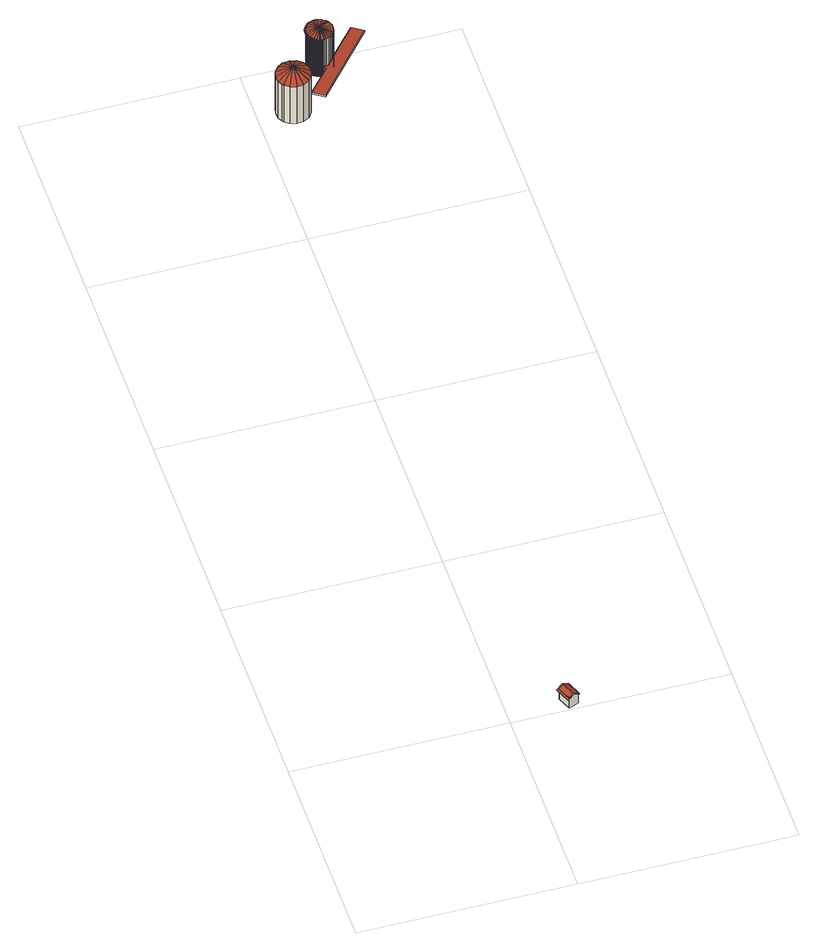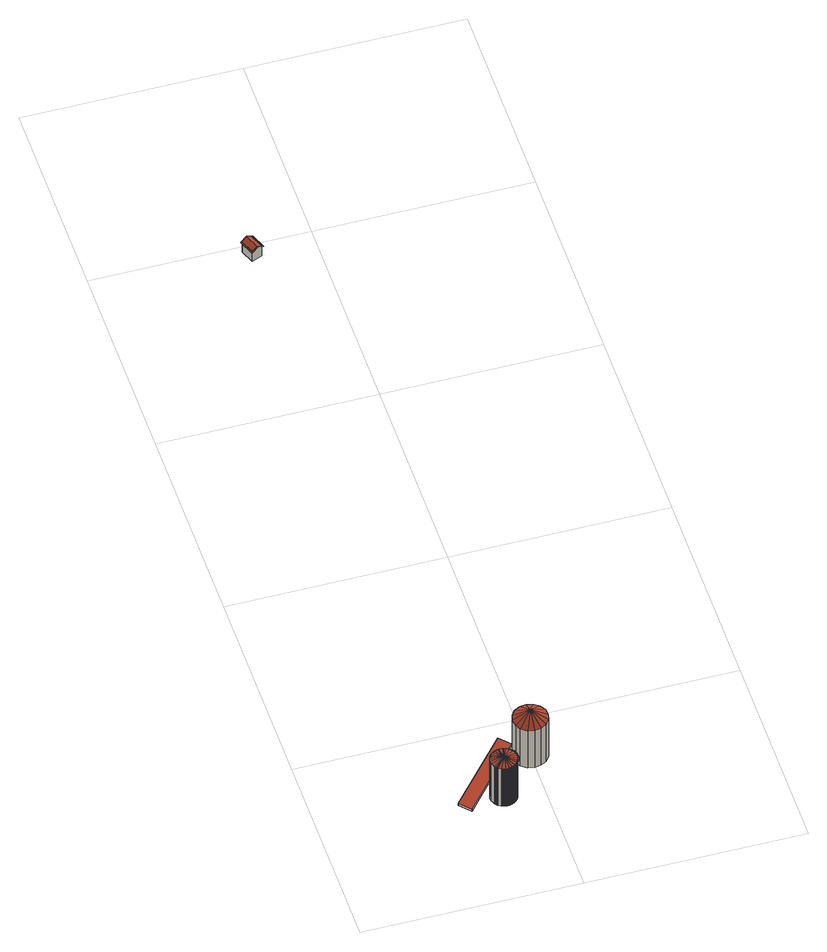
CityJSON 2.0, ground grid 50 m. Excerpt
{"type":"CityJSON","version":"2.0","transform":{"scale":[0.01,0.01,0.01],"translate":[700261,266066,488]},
"CityObjects":{
"building1":{"type":"Building","geometry":[{"type":"MultiSurface","lod":"3","boundaries":[[[0,1,2,3,4,5,6]],[[7,8,6,5,9,10,11]],[[12,0,6,8,13,14]],[[2,0,12,15]],[[16,11,5,2,15,17]],[[8,11,16,13]],[[13,16,17,15,12,14]],[[18,19,20,5,4,3,2,1,0,6,21]],[[9,5,20,22,23,21,6,8,7,11,10]]],"semantics":{"surfaces":[{"type":"RoofSurface","Flaeche":5.5,"Neigung":30.38,"Ausrichtung":69.26},{"type":"RoofSurface","Flaeche":4.68,"Neigung":30.42,"Ausrichtung":-110.74},{"type":"WallSurface"},{"type":"GroundSurface"},{"type":"RoofSurface","Flaeche":1.93,"Neigung":30.38,"Ausrichtung":69.26},{"type":"RoofSurface","Flaeche":2.74,"Neigung":30.42,"Ausrichtung":-110.74}],"values":[0,1,2,2,2,2,3,4,5]}}]},
"building2":{"type":"Building","children":["building2-1"],"geometry":[{"type":"Solid","lod":"3","boundaries":[[[[24,25,26,27,28,29,30,31,32,33,34,35]],[[36,37,28,27]],[[37,38,29,28]],[[38,39,30,29]],[[39,40,31,30]],[[40,41,32,31]],[[41,42,33,32]],[[42,43,34,33]],[[43,44,35,34]],[[45,36,27,26]],[[44,46,47,45,26,25,24,35]],[[42,41,40,39,38,37,36,45,47,46,44,43]]]],"semantics":{"surfaces":[{"type":"RoofSurface","Flaeche":70.11,"Neigung":7.84,"Ausrichtung":-49.23},{"type":"WallSurface"},{"type":"GroundSurface"}],"values":[[0,1,1,1,1,1,1,1,1,1,1,2]]}}]},
"building2-1":{"type":"BuildingInstallation","parents":["building2"],"geometry":[{"type":"MultiSurface","lod":"3","boundaries":[[[48,49,50,51,52]],[[50,49,53,54,51]],[[49,48,55]],[[49,55,56]],[[49,56,57]],[[49,57,58]],[[49,58,59]],[[49,59,60]],[[49,60,61]],[[49,61,62]],[[49,62,63]],[[49,63,64]],[[49,64,65]],[[49,65,66]],[[49,66,67]],[[54,53,49,67,68]],[[69,48,52,51,70,71]],[[55,48,69,72]],[[56,55,72,73]],[[57,56,73,74]],[[58,57,74,75]],[[59,58,75,76]],[[60,59,76,77]],[[61,60,77,78]],[[62,61,78,79]],[[63,62,79,80]],[[64,63,80,81]],[[65,64,81,82]],[[66,65,82,83]],[[67,66,83,84]],[[68,67,84,85]],[[54,68,85,86]],[[51,54,86,70]],[[64,65,66,67,68,54,51,52,48,55,56,57,58,59,60,61,62,63]]],"semantics":{"surfaces":[{"type":"RoofSurface","Flaeche":3.63,"Neigung":33.46,"Ausrichtung":-165.49},{"type":"RoofSurface","Flaeche":3.44,"Neigung":33.33,"Ausrichtung":-142.09},{"type":"RoofSurface","Flaeche":3.51,"Neigung":33.41,"Ausrichtung":173.76},{"type":"RoofSurface","Flaeche":3.71,"Neigung":33.2,"Ausrichtung":151.29},{"type":"RoofSurface","Flaeche":3.58,"Neigung":33.08,"Ausrichtung":126.18},{"type":"RoofSurface","Flaeche":3.57,"Neigung":33.2,"Ausrichtung":104.22},{"type":"RoofSurface","Flaeche":3.64,"Neigung":33.23,"Ausrichtung":82.4},{"type":"RoofSurface","Flaeche":3.42,"Neigung":33,"Ausrichtung":61.39},{"type":"RoofSurface","Flaeche":3.79,"Neigung":33,"Ausrichtung":37.24},{"type":"RoofSurface","Flaeche":3.46,"Neigung":33.19,"Ausrichtung":12.67},{"type":"RoofSurface","Flaeche":3.72,"Neigung":33.4,"Ausrichtung":-6.94},{"type":"RoofSurface","Flaeche":3.55,"Neigung":33.33,"Ausrichtung":-31.32},{"type":"RoofSurface","Flaeche":3.56,"Neigung":33.23,"Ausrichtung":-51.21},{"type":"RoofSurface","Flaeche":3.59,"Neigung":33.39,"Ausrichtung":-78.81},{"type":"RoofSurface","Flaeche":3.47,"Neigung":33.36,"Ausrichtung":-94.85},{"type":"RoofSurface","Flaeche":3.54,"Neigung":33.89,"Ausrichtung":-122.43},{"type":"WallSurface"},{"type":"RoofSurface","Flaeche":47.81,"Neigung":0}],"values":[0,1,2,3,4,5,6,7,8,9,10,11,12,13,14,15,16,16,16,16,16,16,16,16,16,16,16,16,16,16,16,16,16,17]}}]},
"building3":{"type":"Building","geometry":[{"type":"MultiSurface","lod":"3","boundaries":[[[87,88,89,90,91]],[[92,93,87,94,95]],[[96,97,98,99,100,101,102,87,93,103]],[[87,102,101,100,104,105,106,107,108,109,110]],[[111,112,113,114,115,116,87,110,117]],[[118,119,120,121,87,116,122]],[[123,121,120,124]],[[121,123,125,126]],[[127,128,129]],[[129,130,131,132,127]],[[133,132,131]],[[134,135,136,137,87,133,138]],[[87,126,132,133]],[[139,140,87,137,141]],[[142,143,87,140,144]],[[145,146,87,143,147]],[[148,149,87,146,150]],[[151,152,87,149,153]],[[154,87,152,155]],[[87,154,156,157,158,159,160,161,162,163,164,165,166,167,168,169,170,171,172,173,174,175,176]],[[87,176,177,178,179,180,181,182,183,184,185,186,187,188,189,190,191,192,193,194,195,196,197]],[[87,198,199,200,201,202,203,204,205,206,207,208,209,210,211,212,213]],[[87,213,214,215,216,217,218,219,220,221,222,223,224,225,226,227,228,229,230]],[[87,230,231,232,233,234,235,236,237,238,239,240,241,242,243,244,245,246,247]],[[87,247,248,249,250,251,252,253,254,255,256,257,258,259,260,261,262,263]],[[87,263,264,265,266,267,268,269,270,271,272,273,274,275,276,277,278,279]],[[87,279,280,281,282,283,284,285,286,287,288,289,290,291,292,293,294,295]],[[87,295,296,297,298,299,300,301,302,303,304,305,306,307,308,309,310]],[[87,310,311,312,313,314,315,316,317,318,319,320,321,322,323,324,325,326,327,328]],[[87,328,329,330,331,332,333,334,335,336,337,338,339,340,341,342,343,344,345,346,347,348]],[[87,348,349,350,351,352,353,354,355,356,357,358,359,360,361,362,363,364,365,366]],[[367,368,369,370,371,372,373,374,375,87,366,376]],[[88,87,375,377,378]],[[121,126,87]],[[379,87,197,380]],[[381,382,383,384,385,386,387,388,389,87,91,390,391,392,393,394,395,396,397,398,399,400,401]],[[402,91,90,89,88,403,404,405]],[[406,391,390,91,402,407]],[[408,409,394,393,392,391,406,410]],[[411,396,395,394,409,412]],[[398,396,411,413]],[[414,382,401,398,413,415]],[[416,417,418,384,383,382,414,419]],[[420,421,422,389,388,387,386,423,417,424]],[[425,426,427,93,92,95,94,389,422,428]],[[429,430,431,432,433,100,99,98,97,96,103,93,427,434]],[[435,436,437,438,439,440,110,109,108,107,106,105,104,100,433,441]],[[442,443,444,445,446,447,116,115,114,113,112,111,117,110,440,448]],[[449,450,451,120,119,118,122,116,447,452]],[[453,454,125,123,124,120,451,455]],[[456,132,126,125,454,457]],[[458,129,128,132,456,459]],[[460,461,133,131,130,129,458,462]],[[463,464,465,466,137,136,135,134,138,133,461,467]],[[468,469,140,139,141,137,466,470]],[[471,472,143,142,144,140,469,473]],[[147,143,472,474]],[[475,146,145,147,474,476]],[[150,146,475,477]],[[148,150,477,478]],[[149,148,478,479]],[[480,151,153,149,479,481]],[[152,151,480,482]],[[483,154,155,152,482,484]],[[485,157,156,154,483,486]],[[487,159,158,157,485,488]],[[160,159,487,489]],[[490,162,161,160,489,491]],[[492,165,163,162,490,493]],[[494,167,166,165,492,495]],[[168,167,494,496]],[[169,168,496,497]],[[170,169,497,498]],[[499,172,171,170,498,500]],[[501,175,174,172,499,502]],[[176,175,501,503]],[[504,178,177,176,503,505]],[[179,178,504,506]],[[507,182,181,179,506,508]],[[509,510,187,185,184,182,507,511]],[[512,189,188,187,510,513]],[[190,189,512,514]],[[515,516,191,190,514,517]],[[193,516,515,518]],[[194,193,518,519]],[[520,196,195,194,519,521]],[[197,196,520,522]],[[380,197,522,523]],[[524,198,379,380,523,525]],[[526,200,199,198,524,527]],[[528,202,201,200,526,529]],[[203,202,528,530]],[[204,203,530,531]],[[205,204,531,532]],[[533,207,206,205,532,534]],[[535,209,208,207,533,536]],[[537,211,210,209,535,538]],[[539,540,214,213,212,211,537,541]],[[215,214,540,542]],[[543,217,216,215,542,544]],[[218,217,543,545]],[[219,218,545,546]],[[547,221,220,219,546,548]],[[549,223,222,221,547,550]],[[551,225,224,223,549,552]],[[553,554,228,227,226,225,551,555]],[[229,228,554,556]],[[230,229,556,557]],[[231,230,557,558]],[[559,233,232,231,558,560]],[[561,235,234,233,559,562]],[[563,237,236,235,561,564]],[[565,239,238,237,563,566]],[[567,241,240,239,565,568]],[[569,243,242,241,567,570]],[[571,245,244,243,569,572]],[[573,574,248,247,246,245,571,575]],[[576,250,249,248,574,577]],[[578,252,251,250,576,579]],[[580,254,253,252,578,581]],[[582,256,255,254,580,583]],[[584,258,257,256,582,585]],[[586,260,259,258,584,587]],[[588,262,261,260,586,589]],[[590,591,265,264,263,262,588,592]],[[593,594,268,267,266,265,591,595]],[[596,270,269,268,594,597]],[[271,270,596,598]],[[599,273,272,271,598,600]],[[601,275,274,273,599,602]],[[276,275,601,603]],[[277,276,603,604]],[[605,279,278,277,604,606]],[[607,608,282,281,280,279,605,609]],[[283,282,608,610]],[[611,285,284,283,610,612]],[[286,285,611,613]],[[614,288,287,286,613,615]],[[289,288,614,616]],[[290,289,616,617]],[[291,290,617,618]],[[619,293,292,291,618,620]],[[294,293,619,621]],[[295,294,621,622]],[[296,295,622,623]],[[297,296,623,624]],[[298,297,624,625]],[[626,300,299,298,625,627]],[[301,300,626,628]],[[302,301,628,629]],[[630,304,303,302,629,631]],[[632,306,305,304,630,633]],[[634,308,307,306,632,635]],[[309,308,634,636]],[[310,309,636,637]],[[311,310,637,638]],[[312,311,638,639]],[[640,641,315,314,313,312,639,642]],[[643,644,318,317,316,315,641,645]],[[646,320,319,318,644,647]],[[648,322,321,320,646,649]],[[323,322,648,650]],[[324,323,650,651]],[[652,326,325,324,651,653]],[[654,328,327,326,652,655]],[[656,330,329,328,654,657]],[[658,332,331,330,656,659]],[[333,332,658,660]],[[661,335,334,333,660,662]],[[663,664,338,337,336,335,661,665]],[[339,338,664,666]],[[667,341,340,339,666,668]],[[669,670,344,343,342,341,667,671]],[[672,346,345,344,670,673]],[[347,346,672,674]],[[675,676,350,349,348,347,674,677]],[[678,679,353,352,351,350,676,680]],[[681,682,356,355,354,353,679,683]],[[684,685,359,358,357,356,682,686]],[[360,359,685,687]],[[688,362,361,360,687,689]],[[690,364,363,362,688,691]],[[365,364,690,692]],[[366,365,692,693]],[[376,366,693,694]],[[695,696,369,368,367,376,694,697]],[[698,371,370,369,696,699]],[[700,373,372,371,698,701]],[[702,375,374,373,700,703]],[[704,378,377,375,702,705]],[[88,378,704,403]],[[544,542,539]],[[555,551,552]],[[563,573,569,570,567,568,566]],[[575,571,572,569]],[[585,582,583]],[[605,604,603]],[[625,624,622]],[[631,629,626]],[[694,690,691,688,689,685,684,686,682,681,683,679,678,680,676,677,672,673,670,671,667,668,664,663,665,662,660,659,656,655,652,653,651,650,649,646,644,643,645,641,640,642,639,638,637,634,635,632,630,626,627,625,622,621,620,618,616,614,615,611,612,610,607,609,603,601,599,600,598,596,597,594,593,595,591,592,589,587,584,585,580,581,579,576,577,574,563,561,562,560,558,557,554,553,552,549,550,548,546,545,543,544,541,537,538,535,536,533,534,532,531,528,527,524,525,522,520,521,519,515,517,514,513,510,509,511,507,508,504,505,502,499,500,498,497,496,494,492,493,490,489,488,485,486,483,484,482,480,481,479,478,477,475,476,474,472,471,473,469,468,470,466,465,464,463,467,461,460,462,458,459,456,457,454,453,455,451,450,449,452,447,446,445,444,443,442,448,440,439,438,437,436,435,441,433,432,431,430,429,434,427,426,425,428,422,421,420,424,417,416,419,414,415,411,412,409,408,410,406,407,405,404,403,704,705,702,703,698,699,696,695,697]],[[703,700,701]],[[87,389,94]],[[126,132,125]],[[123,125,126]],[[126,128,132]],[[706,385,384,383,382,381,401,400,399,398,397,396,395,394,393,392,391,390,91,707]],[[707,91,90,89,88]],[[126,128,127]],[[126,127,132]],[[160,708,709,710,711,176,175,174,173,172,171,170,169,168,167,166,165,164,163,162,161,160,159,158]],[[712,713,714,715,716,717,718,719,197,196,195,194,193,192,191,190,189,188,187,186,185,184,183,182,181,180,179,178,177,176,711]],[[379,380,197,719,720,213,212,211,210,209,208,207,206,205,204,203,202,201,200,199,198,87]],[[721,230,229,228,227,226,225,224,223,222,221,220,219,218,217,216,215,214,213,720]],[[721,722,247,246,245,244,243,242,241,240,239,238,237,236,235,234,233,232,231,230]],[[722,723,263,262,261,260,259,258,257,256,255,254,253,252,251,250,249,248,247]],[[723,724,279,278,277,276,275,274,273,272,271,270,269,268,267,266,265,264,263]],[[725,295,294,293,292,291,290,289,288,287,286,285,284,283,282,281,280,279,724]],[[725,726,310,309,308,307,306,305,304,303,302,301,300,299,298,297,296,295]],[[726,727,328,327,326,325,324,323,322,321,320,319,318,317,316,315,314,313,312,311,310]],[[727,728,348,347,346,345,344,343,342,341,340,339,338,337,336,335,334,333,332,331,330,329,328]],[[728,729,366,365,364,363,362,361,360,359,358,357,356,355,354,353,352,351,350,349,348]],[[729,375,374,373,372,371,370,369,368,367,376,366]]],"semantics":{"surfaces":[{"type":"RoofSurface","Flaeche":0.19,"Neigung":16.72,"Ausrichtung":-126.44},{"type":"RoofSurface","Flaeche":0.45,"Neigung":12.74,"Ausrichtung":174.53},{"type":"RoofSurface","Flaeche":1.04,"Neigung":12.3,"Ausrichtung":164.29},{"type":"RoofSurface","Flaeche":1.04,"Neigung":12.61,"Ausrichtung":149.87},{"type":"RoofSurface","Flaeche":1.06,"Neigung":12.58,"Ausrichtung":138.01},{"type":"RoofSurface","Flaeche":0.689,"Neigung":12.38,"Ausrichtung":127.84},{"type":"RoofSurface","Flaeche":0.0431,"Neigung":12.55,"Ausrichtung":119.8},{"type":"RoofSurface","Flaeche":0.0344,"Neigung":13.37,"Ausrichtung":125.18},{"type":"RoofSurface","Flaeche":0.000187,"Neigung":73.5,"Ausrichtung":113.04},{"type":"RoofSurface","Flaeche":0.00265,"Neigung":10.15,"Ausrichtung":107.93},{"type":"RoofSurface","Flaeche":0.000961,"Neigung":11.36,"Ausrichtung":108.25},{"type":"RoofSurface","Flaeche":1.06,"Neigung":12.59,"Ausrichtung":98.56},{"type":"RoofSurface","Flaeche":0.917,"Neigung":12.51,"Ausrichtung":108.44},{"type":"RoofSurface","Flaeche":1.21,"Neigung":12.67,"Ausrichtung":85.14},{"type":"RoofSurface","Flaeche":1.63,"Neigung":12.86,"Ausrichtung":68.31},{"type":"RoofSurface","Flaeche":0.525,"Neigung":12.79,"Ausrichtung":56.76},{"type":"RoofSurface","Flaeche":0.447,"Neigung":12.84,"Ausrichtung":50.58},{"type":"RoofSurface","Flaeche":0.446,"Neigung":12.9,"Ausrichtung":45},{"type":"RoofSurface","Flaeche":1.17,"Neigung":13.11,"Ausrichtung":33.86},{"type":"RoofSurface","Flaeche":1.41,"Neigung":13.1,"Ausrichtung":24.82},{"type":"RoofSurface","Flaeche":1.25,"Neigung":12.97,"Ausrichtung":1.21},{"type":"RoofSurface","Flaeche":1.01,"Neigung":12.99,"Ausrichtung":-10.66},{"type":"RoofSurface","Flaeche":1.12,"Neigung":12.91,"Ausrichtung":-25.82},{"type":"RoofSurface","Flaeche":1.17,"Neigung":12.91,"Ausrichtung":-42.92},{"type":"RoofSurface","Flaeche":1.04,"Neigung":12.81,"Ausrichtung":-50.91},{"type":"RoofSurface","Flaeche":1.06,"Neigung":12.55,"Ausrichtung":-70.51},{"type":"RoofSurface","Flaeche":1.08,"Neigung":12.58,"Ausrichtung":-87.4},{"type":"RoofSurface","Flaeche":1.03,"Neigung":12.55,"Ausrichtung":-96.22},{"type":"RoofSurface","Flaeche":1.22,"Neigung":12.42,"Ausrichtung":-112.68},{"type":"RoofSurface","Flaeche":1.35,"Neigung":12.49,"Ausrichtung":-133.69},{"type":"RoofSurface","Flaeche":1.21,"Neigung":12.51,"Ausrichtung":-146.25},{"type":"RoofSurface","Flaeche":0.73,"Neigung":13.19,"Ausrichtung":-174.83},{"type":"RoofSurface","Flaeche":0.297,"Neigung":12.93,"Ausrichtung":-161.56},{"type":"RoofSurface","Flaeche":0.611,"Neigung":12.48,"Ausrichtung":122.04},{"type":"RoofSurface","Flaeche":0.088,"Neigung":12.98,"Ausrichtung":-10.29},{"type":"RoofSurface","Flaeche":1.38,"Neigung":12.76,"Ausrichtung":178.59},{"type":"WallSurface"},{"type":"GroundSurface"},{"type":"RoofSurface","Flaeche":0.151,"Neigung":12.74,"Ausrichtung":171.93},{"type":"RoofSurface","Flaeche":0.000207,"Neigung":78.01,"Ausrichtung":-60.4},{"type":"RoofSurface"},{"type":"RoofSurface","Flaeche":0.000271,"Neigung":89.36,"Ausrichtung":-66.47},{"type":"RoofSurface","Flaeche":0.0244,"Neigung":12.76,"Ausrichtung":178.59},{"type":"RoofSurface","Flaeche":0.0063,"Neigung":16.72,"Ausrichtung":-126.44},{"type":"RoofSurface","Flaeche":1e-05,"Neigung":73.5,"Ausrichtung":113.04},{"type":"RoofSurface","Flaeche":1e-06,"Neigung":10.25,"Ausrichtung":107.98},{"type":"RoofSurface","Flaeche":0.0328,"Neigung":13.1,"Ausrichtung":24.94},{"type":"RoofSurface","Flaeche":0.0832,"Neigung":12.97,"Ausrichtung":1.56},{"type":"RoofSurface","Flaeche":0.17,"Neigung":12.99,"Ausrichtung":-10.66},{"type":"RoofSurface","Flaeche":0.129,"Neigung":12.91,"Ausrichtung":-25.82},{"type":"RoofSurface","Flaeche":0.147,"Neigung":12.91,"Ausrichtung":-42.92},{"type":"RoofSurface","Flaeche":0.167,"Neigung":12.81,"Ausrichtung":-50.91},{"type":"RoofSurface","Flaeche":0.21,"Neigung":12.55,"Ausrichtung":-70.51},{"type":"RoofSurface","Flaeche":0.198,"Neigung":12.58,"Ausrichtung":-87.4},{"type":"RoofSurface","Flaeche":0.184,"Neigung":12.55,"Ausrichtung":-96.22},{"type":"RoofSurface","Flaeche":0.221,"Neigung":12.42,"Ausrichtung":-112.68},{"type":"RoofSurface","Flaeche":0.194,"Neigung":12.49,"Ausrichtung":-133.69},{"type":"RoofSurface","Flaeche":0.128,"Neigung":12.51,"Ausrichtung":-146.25},{"type":"RoofSurface","Flaeche":0.0356,"Neigung":13.19,"Ausrichtung":-174.83}],"values":[0,1,2,3,4,5,6,7,8,9,10,11,12,13,14,15,16,17,18,19,20,21,22,23,24,25,26,27,28,29,30,31,32,33,34,35,36,36,36,36,36,36,36,36,36,36,36,36,36,36,36,36,36,36,36,36,36,36,36,36,36,36,36,36,36,36,36,36,36,36,36,36,36,36,36,36,36,36,36,36,36,36,36,36,36,36,36,36,36,36,36,36,36,36,36,36,36,36,36,36,36,36,36,36,36,36,36,36,36,36,36,36,36,36,36,36,36,36,36,36,36,36,36,36,36,36,36,36,36,36,36,36,36,36,36,36,36,36,36,36,36,36,36,36,36,36,36,36,36,36,36,36,36,36,36,36,36,36,36,36,36,36,36,36,36,36,36,36,36,36,36,36,36,36,36,36,36,36,36,36,36,36,36,36,36,36,36,36,36,36,36,37,37,37,37,37,37,37,37,37,37,38,39,40,41,42,43,44,45,46,47,48,49,50,51,52,53,54,55,56,57,58]}}]}
},
"vertices":[
[1580,136,303],[1564,179,303],[1459,464,301],[1340,420,376],[1339,420,377],[1330,417,382],[1455,89,382],[1314,133,314],[1346,48,314],[1323,414,377],[1321,413,376],[1223,377,314],[1580,136,0],[1346,48,0],[1455,89,0],[1459,464,0],[1223,377,0],[1330,417,0],[1613,126,287],[1473,497,287],[1322,440,382],[1462,69,382],[1171,382,287],[1311,12,287],
[2004,18779,1943],[1992,18765,1943],[1574,18278,1943],[1564,18259,1944],[1374,18039,1944],[1330,18077,1936],[1273,18010,1936],[1317,17972,1944],[813,17386,1944],[1059,17174,1988],[2432,18769,1988],[2181,18985,1943],[1564,18259,1894],[1374,18039,1894],[1330,18077,1886],[1273,18010,1886],[1317,17972,1894],[813,17386,1894],[1059,17174,1938],[2432,18769,1938],[2181,18985,1893],[1574,18278,1893],[2004,18779,1893],[1992,18765,1893],
[373,17001,2646],[399,17392,2900],[228,17054,2655],[221,17041,2646],[244,17035,2646],[138,17162,2675],[103,17132,2646],[524,17018,2646],[665,17095,2646],[755,17219,2646],[793,17368,2646],[772,17524,2646],[702,17652,2646],[573,17751,2646],[427,17783,2646],[267,17764,2646],[136,17684,2646],[40,17564,2646],[10,17412,2646],[22,17262,2646],[74,17180,2646],[373,17001,1498],[221,17041,1498],[244,17035,1498],[524,17018,1498],[665,17095,1498],[755,17219,1498],[793,17368,1498],[772,17524,1498],[702,17652,1498],[573,17751,1498],[427,17783,1498],[267,17764,1498],[136,17684,1498],[40,17564,1498],[10,17412,1498],[22,17262,1498],[74,17180,1498],[103,17132,1498],
[1300,18441,2766],[1230,18144,2696],[1234,18142,2697],[1239,18141,2698],[1241,18141,2698],[1356,18136,2696],[1366,18137,2696],[1338,18134,2696],[1347,18135,2696],[1392,18147,2696],[1401,18151,2697],[1410,18154,2697],[1419,18157,2697],[1427,18161,2697],[1423,18171,2700],[1416,18185,2703],[1375,18141,2696],[1436,18165,2697],[1444,18169,2697],[1453,18173,2697],[1462,18177,2696],[1470,18180,2696],[1479,18184,2696],[1487,18188,2696],[1502,18201,2696],[1508,18207,2696],[1516,18214,2696],[1523,18220,2696],[1530,18226,2696],[1537,18233,2696],[1494,18195,2696],[1551,18251,2696],[1557,18259,2696],[1563,18266,2696],[1533,18286,2704],[1545,18244,2696],[1575,18287,2696],[1570,18279,2696],[1579,18295,2696],[1584,18303,2696],[1585,18304,2696],[1590,18316,2696],[1594,18325,2696],[1598,18339,2696],[1601,18347,2696],[1584,18304,2696],[1604,18357,2696],[1607,18375,2696],[1611,18403,2696],[1612,18413,2696],[1614,18422,2696],[1605,18366,2696],[1608,18488,2696],[1607,18497,2696],[1613,18432,2696],[1572,18585,2696],[1568,18594,2696],[1604,18506,2696],[1555,18613,2696],[1549,18621,2696],[1561,18606,2696],[1537,18635,2696],[1531,18642,2696],[1543,18628,2696],[1517,18656,2696],[1510,18662,2696],[1524,18649,2696],[1447,18704,2696],[1502,18667,2696],[1439,18708,2696],[1434,18710,2696],[1430,18712,2696],[1426,18714,2696],[1421,18716,2696],[1417,18717,2696],[1412,18719,2696],[1408,18721,2696],[1404,18722,2697],[1403,18722,2697],[1399,18723,2697],[1394,18725,2697],[1390,18726,2697],[1385,18727,2697],[1380,18728,2697],[1376,18729,2698],[1371,18730,2698],[1368,18731,2698],[1367,18731,2698],[1362,18732,2698],[1360,18732,2699],[1357,18733,2698],[1352,18734,2698],[1348,18734,2698],[1346,18734,2698],[1343,18735,2698],[1338,18735,2698],[1337,18735,2698],[1333,18735,2698],[1329,18736,2698],[1328,18736,2698],[1324,18736,2698],[1319,18736,2698],[1315,18736,2698],[1310,18736,2698],[1305,18736,2698],[1301,18736,2698],[1296,18736,2698],[1291,18735,2698],[1286,18735,2698],[1281,18735,2698],[1278,18734,2699],[1267,18733,2698],[1263,18732,2698],[1258,18731,2698],[1253,18730,2698],[1249,18729,2698],[1244,18728,2698],[1239,18727,2699],[1235,18726,2699],[1230,18725,2699],[1226,18724,2699],[1221,18722,2699],[1217,18721,2699],[1212,18719,2699],[1208,18718,2699],[1203,18716,2700],[1202,18716,2700],[1199,18714,2700],[1194,18712,2699],[1190,18710,2699],[1186,18709,2699],[1181,18707,2699],[1177,18704,2699],[1173,18702,2699],[1169,18700,2699],[1165,18698,2700],[1160,18696,2700],[1156,18693,2700],[1152,18691,2700],[1148,18688,2700],[1144,18685,2700],[1141,18683,2700],[1137,18680,2700],[1136,18680,2700],[1133,18677,2700],[1129,18674,2700],[1125,18672,2700],[1121,18668,2700],[1118,18666,2700],[1114,18662,2700],[1111,18659,2700],[1107,18656,2700],[1104,18653,2700],[1100,18650,2700],[1097,18646,2700],[1094,18643,2700],[1090,18639,2700],[1087,18636,2700],[1084,18632,2700],[1081,18629,2700],[1079,18626,2700],[1078,18625,2700],[1075,18621,2700],[1072,18618,2700],[1069,18614,2700],[1066,18610,2701],[1064,18606,2701],[1061,18602,2701],[1058,18598,2701],[1056,18594,2701],[1053,18590,2701],[1051,18586,2701],[1049,18582,2701],[1046,18578,2702],[1044,18574,2702],[1042,18569,2702],[1041,18567,2702],[1040,18565,2702],[1038,18561,2702],[1036,18557,2702],[1034,18552,2702],[1032,18548,2702],[1030,18543,2702],[1029,18539,2702],[1027,18534,2702],[1026,18530,2702],[1024,18526,2702],[1023,18521,2702],[1021,18516,2702],[1020,18512,2702],[1019,18507,2702],[1018,18503,2702],[1017,18499,2702],[1017,18498,2702],[1016,18493,2702],[1015,18489,2702],[1014,18484,2702],[1013,18479,2702],[1013,18475,2702],[1012,18470,2701],[1012,18465,2701],[1011,18460,2701],[1011,18456,2701],[1010,18451,2701],[1010,18446,2701],[1010,18441,2701],[1010,18437,2701],[1010,18432,2701],[1010,18427,2701],[1010,18423,2701],[1010,18418,2701],[1011,18413,2701],[1011,18408,2701],[1011,18404,2701],[1012,18399,2701],[1013,18394,2701],[1013,18390,2701],[1014,18385,2701],[1015,18380,2701],[1016,18376,2701],[1017,18371,2702],[1018,18366,2702],[1019,18362,2702],[1020,18358,2702],[1020,18357,2702],[1021,18352,2702],[1023,18348,2702],[1024,18343,2702],[1025,18339,2701],[1027,18334,2701],[1029,18330,2701],[1030,18326,2701],[1032,18321,2701],[1034,18317,2701],[1036,18312,2701],[1038,18308,2701],[1040,18304,2701],[1042,18299,2701],[1044,18295,2701],[1046,18291,2702],[1048,18287,2702],[1050,18283,2702],[1051,18283,2702],[1053,18279,2701],[1056,18275,2701],[1058,18271,2701],[1061,18267,2701],[1063,18263,2701],[1066,18259,2701],[1069,18255,2700],[1072,18251,2700],[1075,18247,2700],[1078,18244,2700],[1081,18240,2700],[1084,18236,2700],[1087,18233,2700],[1090,18229,2700],[1093,18226,2700],[1097,18222,2700],[1100,18219,2700],[1103,18216,2700],[1105,18214,2700],[1107,18213,2700],[1110,18209,2700],[1114,18206,2700],[1118,18203,2700],[1121,18200,2699],[1125,18197,2699],[1129,18194,2699],[1132,18191,2699],[1136,18189,2699],[1140,18186,2699],[1144,18183,2699],[1148,18181,2699],[1152,18178,2699],[1156,18176,2699],[1160,18173,2699],[1164,18171,2699],[1168,18168,2699],[1169,18168,2699],[1177,18164,2699],[1181,18162,2698],[1185,18160,2698],[1190,18158,2698],[1194,18156,2697],[1198,18154,2697],[1203,18153,2697],[1207,18151,2696],[1212,18149,2696],[1172,18166,2699],[1216,18148,2696],[1221,18146,2696],[1272,18734,2699],[1277,18734,2699],[1282,18134,2696],[1286,18133,2696],[1290,18133,2696],[1295,18133,2696],[1297,18133,2696],[1300,18133,2696],[1309,18133,2696],[1319,18133,2696],[1328,18134,2696],[1244,18140,2698],[1248,18139,2698],[1253,18138,2698],[1257,18137,2697],[1262,18136,2697],[1267,18136,2697],[1271,18135,2697],[1275,18134,2697],[1276,18134,2697],[1279,18134,2697],[1280,18134,2696],[1281,18134,2696],[1241,18141,1546],[1230,18144,1546],[1234,18142,1546],[1239,18141,1546],[1248,18139,1546],[1244,18140,1546],[1257,18137,1546],[1262,18136,1546],[1253,18138,1546],[1271,18135,1546],[1267,18136,1546],[1276,18134,1546],[1286,18133,1546],[1281,18134,1546],[1295,18133,1546],[1298,18133,1546],[1298,18133,2695],[1290,18133,1546],[1309,18133,1546],[1319,18133,1546],[1328,18134,1546],[1298,18133,2696],[1300,18133,1546],[1347,18135,1546],[1356,18136,1546],[1366,18137,1546],[1338,18134,1546],[1392,18147,1546],[1401,18151,1546],[1410,18154,1546],[1419,18157,1546],[1427,18161,1546],[1375,18141,1546],[1444,18169,1546],[1453,18173,1546],[1462,18177,1546],[1470,18180,1546],[1479,18184,1546],[1487,18188,1546],[1436,18165,1546],[1502,18201,1546],[1508,18207,1546],[1516,18214,1546],[1523,18220,1546],[1530,18226,1546],[1537,18233,1546],[1494,18195,1546],[1551,18251,1546],[1557,18259,1546],[1563,18266,1546],[1545,18244,1546],[1575,18287,1546],[1579,18295,1546],[1570,18279,1546],[1584,18304,1546],[1584,18303,1546],[1594,18325,1546],[1590,18316,1546],[1601,18347,1546],[1604,18357,1546],[1598,18339,1546],[1607,18375,1546],[1611,18403,1546],[1612,18413,1546],[1614,18422,1546],[1605,18366,1546],[1608,18488,1546],[1607,18497,1546],[1613,18432,1546],[1572,18585,1546],[1568,18594,1546],[1604,18506,1546],[1561,18606,1546],[1549,18621,1546],[1555,18613,1546],[1543,18628,1546],[1537,18635,1546],[1531,18642,1546],[1517,18656,1546],[1524,18649,1546],[1510,18662,1546],[1447,18704,1546],[1502,18667,1546],[1434,18710,1546],[1439,18708,1546],[1426,18714,1546],[1430,18712,1546],[1421,18716,1546],[1412,18719,1546],[1417,18717,1546],[1403,18722,1546],[1408,18721,1546],[1394,18725,1546],[1399,18723,1546],[1390,18726,1546],[1385,18727,1546],[1380,18728,1546],[1371,18730,1546],[1376,18729,1546],[1362,18732,1546],[1367,18731,1546],[1360,18732,1546],[1352,18734,1546],[1357,18733,1546],[1348,18734,1546],[1338,18735,1546],[1343,18735,1546],[1329,18736,1546],[1324,18736,1546],[1333,18735,1546],[1315,18736,1546],[1319,18736,1546],[1310,18736,1546],[1300,18736,1546],[1300,18736,2698],[1305,18736,1546],[1296,18736,1546],[1291,18735,1546],[1281,18735,1546],[1286,18735,1546],[1278,18734,1546],[1277,18734,1546],[1267,18733,1546],[1272,18734,1546],[1258,18731,1546],[1263,18732,1546],[1249,18729,1546],[1253,18730,1546],[1244,18728,1546],[1239,18727,1546],[1235,18726,1546],[1226,18724,1546],[1230,18725,1546],[1217,18721,1546],[1221,18722,1546],[1208,18718,1546],[1212,18719,1546],[1202,18716,1546],[1199,18714,1546],[1203,18716,1546],[1194,18712,1546],[1186,18709,1546],[1190,18710,1546],[1181,18707,1546],[1177,18704,1546],[1169,18700,1546],[1173,18702,1546],[1160,18696,1546],[1165,18698,1546],[1152,18691,1546],[1156,18693,1546],[1144,18685,1546],[1141,18683,1546],[1148,18688,1546],[1137,18680,1546],[1136,18680,1546],[1133,18677,1546],[1125,18672,1546],[1129,18674,1546],[1118,18666,1546],[1121,18668,1546],[1111,18659,1546],[1114,18662,1546],[1104,18653,1546],[1107,18656,1546],[1097,18646,1546],[1100,18650,1546],[1090,18639,1546],[1094,18643,1546],[1084,18632,1546],[1087,18636,1546],[1079,18626,1546],[1078,18625,1546],[1081,18629,1546],[1072,18618,1546],[1075,18621,1546],[1066,18610,1546],[1069,18614,1546],[1061,18602,1546],[1064,18606,1546],[1056,18594,1546],[1058,18598,1546],[1051,18586,1546],[1053,18590,1546],[1046,18578,1546],[1049,18582,1546],[1042,18569,1546],[1044,18574,1546],[1040,18565,1546],[1038,18561,1546],[1041,18567,1546],[1034,18552,1546],[1032,18548,1546],[1036,18557,1546],[1029,18539,1546],[1030,18543,1546],[1027,18534,1546],[1024,18526,1546],[1026,18530,1546],[1021,18516,1546],[1023,18521,1546],[1020,18512,1546],[1019,18507,1546],[1017,18499,1546],[1018,18503,1546],[1016,18493,1546],[1015,18489,1546],[1017,18498,1546],[1014,18484,1546],[1013,18475,1546],[1013,18479,1546],[1012,18470,1546],[1011,18460,1546],[1012,18465,1546],[1011,18456,1546],[1010,18451,1546],[1010,18446,1546],[1010,18437,1546],[1010,18441,1546],[1010,18432,1546],[1010,18427,1546],[1010,18423,1546],[1010,18418,1546],[1011,18413,1546],[1011,18404,1546],[1011,18408,1546],[1012,18399,1546],[1013,18394,1546],[1014,18385,1546],[1013,18390,1546],[1016,18376,1546],[1015,18380,1546],[1018,18366,1546],[1017,18371,1546],[1019,18362,1546],[1020,18358,1546],[1020,18357,1546],[1021,18352,1546],[1024,18343,1546],[1025,18339,1546],[1023,18348,1546],[1029,18330,1546],[1030,18326,1546],[1027,18334,1546],[1034,18317,1546],[1032,18321,1546],[1038,18308,1546],[1036,18312,1546],[1040,18304,1546],[1042,18299,1546],[1046,18291,1546],[1044,18295,1546],[1050,18283,1546],[1048,18287,1546],[1053,18279,1546],[1051,18283,1546],[1058,18271,1546],[1056,18275,1546],[1061,18267,1546],[1066,18259,1546],[1063,18263,1546],[1072,18251,1546],[1075,18247,1546],[1069,18255,1546],[1078,18244,1546],[1084,18236,1546],[1081,18240,1546],[1090,18229,1546],[1093,18226,1546],[1087,18233,1546],[1100,18219,1546],[1097,18222,1546],[1103,18216,1546],[1107,18213,1546],[1110,18209,1546],[1105,18214,1546],[1118,18203,1546],[1121,18200,1546],[1114,18206,1546],[1129,18194,1546],[1132,18191,1546],[1125,18197,1546],[1140,18186,1546],[1144,18183,1546],[1136,18189,1546],[1148,18181,1546],[1156,18176,1546],[1152,18178,1546],[1164,18171,1546],[1160,18173,1546],[1168,18168,1546],[1169,18168,1546],[1172,18166,1546],[1181,18162,1546],[1185,18160,1546],[1177,18164,1546],[1194,18156,1546],[1190,18158,1546],[1203,18153,1546],[1198,18154,1546],[1212,18149,1546],[1207,18151,1546],[1221,18146,1546],[1216,18148,1546],[1290,18132,2696],[1239,18131,2696],[1413,18720,2696],[1404,18724,2696],[1371,18740,2696],[1363,18744,2696],[1348,18744,2696],[1339,18744,2696],[1329,18745,2696],[1319,18745,2696],[1310,18745,2696],[1301,18745,2696],[1291,18746,2696],[1277,18746,2696],[1197,18731,2696],[1125,18696,2696],[1064,18638,2696],[1015,18579,2696],[989,18505,2696],[985,18426,2696],[993,18350,2696],[1027,18269,2696],[1093,18200,2696],[1162,18154,2696]
]}
